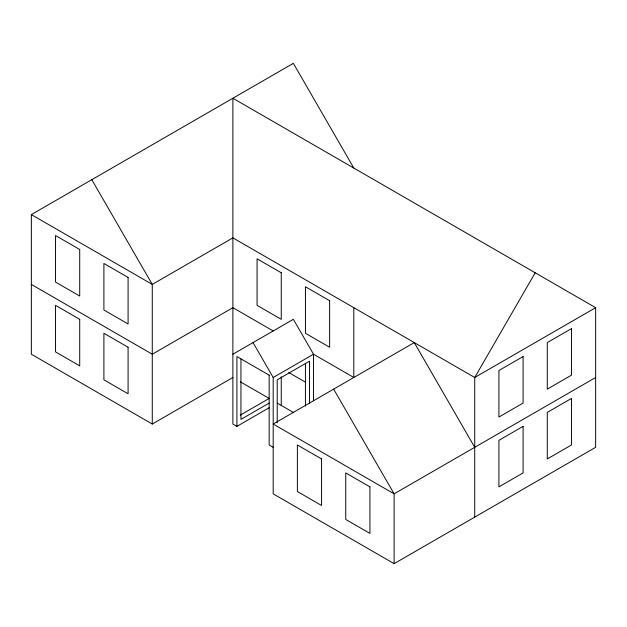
<?xml version="1.0" encoding="UTF-8"?>
<svg xmlns="http://www.w3.org/2000/svg" width="627" height="627" viewBox="0 0 627 627"><rect width="100%" height="100%" fill="white"/><g stroke="black" fill="none" stroke-linecap="round" stroke-linejoin="round"><path stroke-width="0.94" d="M535.192 272.776L474.725 377.493L474.725 517.126M232.883 377.493L152.275 424.04L31.35 354.224L31.35 214.599L293.35 63.335L353.808 168.052M232.883 354.224L293.35 319.315L313.5 354.224L313.5 400.771M269.665 407.456L236.92 426.368L232.883 424.04L232.883 98.243L595.65 307.685L595.65 447.31L394.117 563.665L273.192 493.857L273.192 377.493L313.5 354.224L353.808 377.493L353.808 307.685M240.227 415.152L269.163 398.443M269.061 403.153L240.948 419.385L240.948 358.879M595.65 307.685L474.725 377.493L232.883 237.868L152.275 284.407L31.35 214.599M595.65 377.493L394.117 493.849L273.192 424.04L414.267 342.585L474.725 447.31M273.192 330.954L232.883 307.685L152.275 354.224L31.35 284.415M288.757 372.524L305.435 382.149M269.163 375.165L236.92 356.551L236.92 426.368M240.447 381.859L268.991 398.341M277.22 403.098L293.765 412.644M273.192 447.31L269.163 444.982L269.163 375.017M333.65 389.132L394.117 493.849L394.117 563.665M253.042 342.593L273.192 377.493M91.808 179.69L152.275 284.407L152.275 424.04M309.472 403.169L309.472 361.207L277.22 379.821L277.22 422.763M305.435 363.762L305.435 406.022M281.257 376.78L281.257 405.426M523.098 356.551L498.912 370.51L498.912 417.057L523.098 403.09L523.098 356.551M571.463 328.626L547.285 342.585L547.285 389.132L571.463 375.165L571.463 328.626M523.098 426.368L498.912 440.326L498.912 486.873L523.098 472.907L523.098 426.368M571.463 398.443L547.285 412.401L547.285 458.948L571.463 444.982L571.463 398.443M281.257 272.776L257.07 258.81L257.07 305.357L281.257 319.315L281.257 272.776M329.622 300.701L305.435 286.735L305.435 333.282L329.622 347.24L329.622 300.701M79.715 249.507L55.537 235.54L55.537 282.087L79.715 296.046L79.715 249.507M128.088 277.432L103.902 263.465L103.902 310.012L128.088 323.971L128.088 277.432M79.715 319.315L55.537 305.357L55.537 351.896L79.715 365.862L79.715 319.315M128.088 347.24L103.902 333.282L103.902 379.821L128.088 393.787L128.088 347.24M321.565 458.948L297.378 444.982L297.378 491.529L321.565 505.487L321.565 458.948M369.93 486.873L345.743 472.907L345.743 519.454L369.93 533.412L369.93 486.873"/></g></svg>
